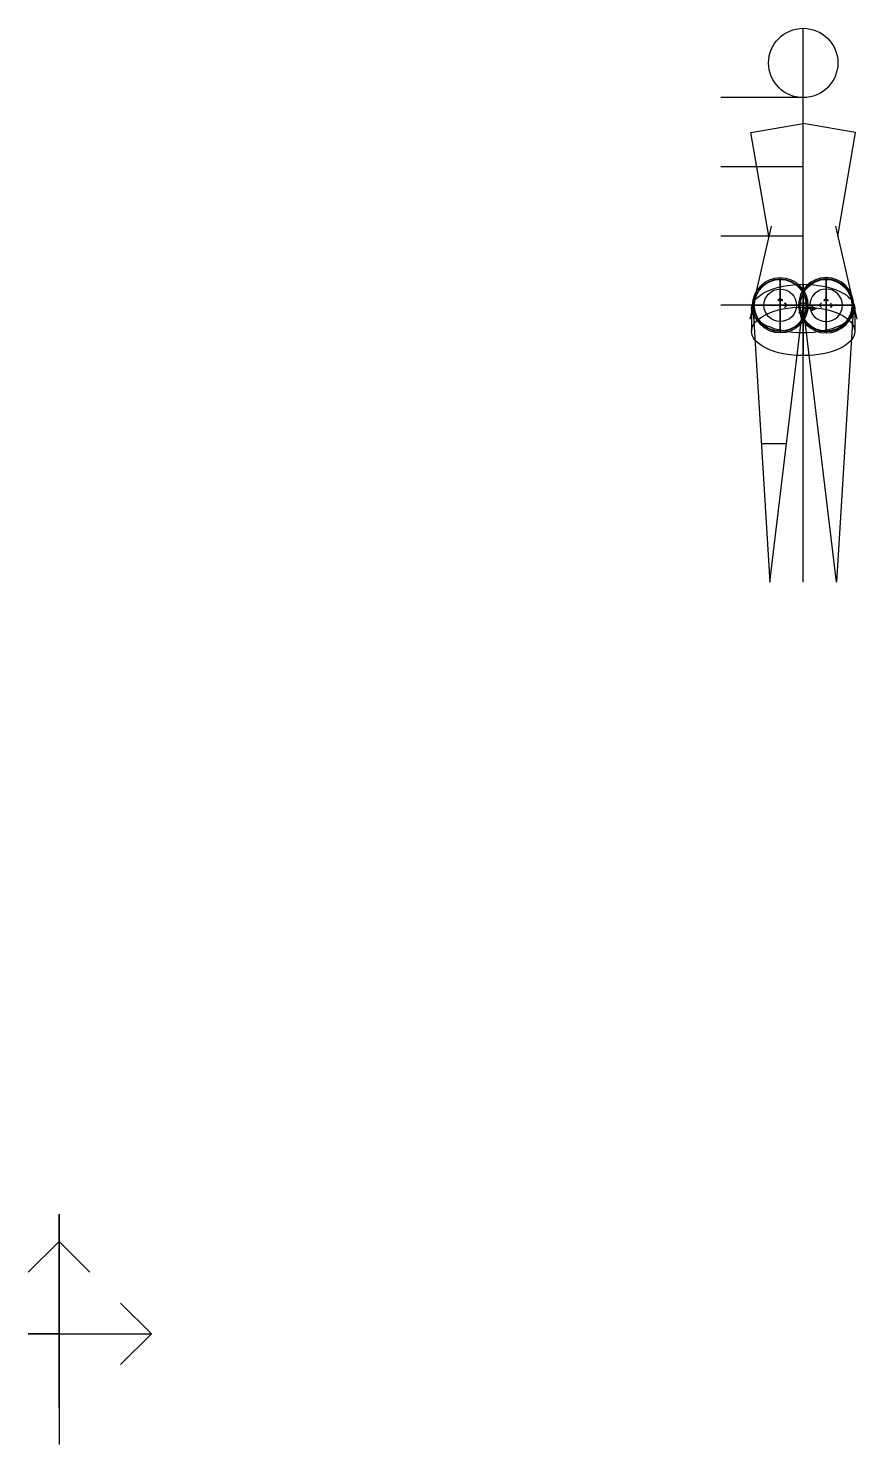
# Model space of a CAD drawing. Header units: millimetres. Extents: x -2.1 to 0.14, y -3.16 to 0.67.
import ezdxf

# ---------------------------------------------------------------- set-up
doc = ezdxf.new("R2010")
doc.units = ezdxf.units.MM
doc.layers.add('3D', color=7, linetype='Continuous')
doc.layers.add('vectors', color=7, linetype='Continuous')
doc.styles.get("Standard").update_dxf_attribs({"font": 'arial.ttf'})

# ---------------------------------------------------------------- blocks, each defined once
blk = doc.blocks.new('a-camera')
at = {"extrusion": (1, -6.12323e-17, 6.12323e-17)}
for q in [(0, 0.3003), (0, -0.3003)]:
    blk.add_line((0, 0, 1.4776), q, dxfattribs=at)
for points in [[(0.2, 1.6), (0.3239, 1.7239), (0.3239, 1.4761)], [(-0.2, 1.4776), (0.2, 1.4776), (0.2, 1.7224), (-0.2, 1.7224)]]:
    blk.add_lwpolyline(points, close=True, dxfattribs=at)
for centre in [(0.1, 1.8224), (-0.1, 1.8224)]:
    blk.add_circle(centre, 0.1, dxfattribs=at)
at = {"layer": 'vectors', "color": 3, "extrusion": (1.22465e-16, -4.74705e-15, -1), "elevation": 0}
blk.add_lwpolyline([(0, 0), (0, 0.25), (-0.0833, 0.1667), (0, 0.25), (0.0833, 0.1667)], dxfattribs=at)
at = {"layer": 'vectors', "color": 1, "extrusion": (0, -1.22465e-16, -1)}
blk.add_lwpolyline([(0, 0), (-0.25, 0), (-0.1667, -0.0833), (-0.25, 0), (-0.1667, 0.0833)], dxfattribs=at)
at = {"layer": 'vectors', "color": 5, "extrusion": (0, -1, 6.12323e-17)}
blk.add_lwpolyline([(0, 0), (0, 0.25), (-0.0833, 0.1667), (0, 0.25), (0.0833, 0.1667)], dxfattribs=at)
at = {"flags": 1}
blk.add_attdef('LIGHT-INT', (0.394, -0.0208), '', height=0.2, dxfattribs=at)
blk = doc.blocks.new('a-sphere')
blk.add_circle((0, 0), 1)
at = {"layer": '3D'}
blk.add_line((0, 0), (0, 0, 2), dxfattribs=at)
for centre, radius in [((0, 0, 0.691), 0.951), ((0, 0, 1.309), 0.951), ((0, 0, 0.191), 0.588), ((0, 0, 1.809), 0.588)]:
    blk.add_circle(centre, radius, dxfattribs=at)
at = {"layer": '3D', "extrusion": (1, 0, 0)}
blk.add_arc((0, 1), 1, 270, 90, dxfattribs=at)
at = {"layer": '3D', "extrusion": (0, 1, 0)}
blk.add_arc((0, 1), 1, 270, 90, dxfattribs=at)
at = {"layer": '3D', "extrusion": (-1, 0, 0)}
blk.add_arc((0, 1), 1, 270, 90, dxfattribs=at)
at = {"layer": '3D', "extrusion": (0, -1, 0)}
blk.add_arc((0, 1), 1, 270, 90, dxfattribs=at)
at = {"layer": 'vectors', "color": 3, "extrusion": (1.22465e-16, -4.74705e-15, -1)}
blk.add_lwpolyline([(0, 0), (0, 0.25), (-0.083, 0.167), (0, 0.25), (0.083, 0.167)], dxfattribs=at)
at = {"layer": 'vectors', "color": 5, "extrusion": (0, -1, 6.12323e-17)}
blk.add_lwpolyline([(0, 0), (0, 0.25), (-0.083, 0.167), (0, 0.25), (0.083, 0.167)], dxfattribs=at)
at = {"layer": 'vectors', "color": 1, "extrusion": (0, -1.22465e-16, -1)}
blk.add_lwpolyline([(0, 0), (-0.25, 0), (-0.167, -0.083), (-0.25, 0), (-0.167, 0.083)], dxfattribs=at)
at = {"flags": 1}
for tag, p in [('MATERIAL', (0.853, 0.957)), ('ID', (0.853, 1.257)), ('PHI-LENGTH', (0.853, 0.657)), ('PHI-START', (0.853, 0.357)), ('SEGMENTS-HEIGHT', (0.853, 0.057)), ('THETA-LENGTH', (0.853, -0.543)), ('SEGMENTS-WIDTH', (0.853, -0.243)), ('THETA-START', (0.853, -0.843))]:
    blk.add_attdef(tag, p, '', height=0.2, dxfattribs=at)
blk = doc.blocks.new('a-cylinder')
blk.add_circle((0, 0), 1)
at = {"layer": '3D'}
for p, q in [((0, 1), (0, 1, 1)), ((-1, 0), (-1, 0, 1)), ((0, 0), (0, 0, 1)), ((1, 0), (1, 0, 1)), ((0, -1), (0, -1, 1))]:
    blk.add_line(p, q, dxfattribs=at)
blk.add_circle((0, 0, 1), 1, dxfattribs=at)
at = {"layer": 'vectors', "color": 3, "extrusion": (1.22465e-16, -4.74705e-15, -1), "elevation": 0}
blk.add_lwpolyline([(0, 0), (0, 0.25), (-0.083, 0.167), (0, 0.25), (0.083, 0.167)], dxfattribs=at)
at = {"layer": 'vectors', "color": 1, "extrusion": (0, -1.22465e-16, -1)}
blk.add_lwpolyline([(0, 0), (-0.25, 0), (-0.167, -0.083), (-0.25, 0), (-0.167, 0.083)], dxfattribs=at)
at = {"layer": 'vectors', "color": 5, "extrusion": (0, -1, 6.12323e-17), "elevation": 0}
blk.add_lwpolyline([(0, 0), (0, 0.25), (-0.083, 0.167), (0, 0.25), (0.083, 0.167)], dxfattribs=at)
at = {"flags": 1}
for tag, p in [('ID', (0.756, 0.953)), ('MATERIAL', (0.756, 0.653)), ('OPEN-ENDED', (0.756, 0.353)), ('RADIUS-BOTTOM', (0.756, 0.053)), ('RADIUS-TOP', (0.756, -0.247)), ('SEGMENTS-RADIAL', (0.756, -0.547)), ('THETA-LENGTH', (0.756, -0.847)), ('THETA-START', (0.756, -1.147))]:
    blk.add_attdef(tag, p, '', height=0.2, dxfattribs=at)

msp = doc.modelspace()

# ---------------------------------------------------------------- linework, layer by layer
for p, q in [((-0.0051, -0.8283), (-0.0051, 0.6717)), ((-0.0051, 0.2967), (-0.0051, 0.6717)), ((-0.0051, 0.4842), (-0.2281, 0.4842)), ((-0.1471, 0.3898), (-0.0051, 0.4139)), ((-0.0985, 0.1092), (-0.1471, 0.3898)), ((0.1368, 0.3898), (-0.0051, 0.4139)), ((0.0882, 0.1092), (0.1368, 0.3898)), ((-0.0051, 0.2967), (-0.2281, 0.2967)), ((-0.0924, 0.1359), (-0.15, -0.116)), ((0.0821, 0.1359), (0.1397, -0.116)), ((-0.0051, 0.1092), (-0.2281, 0.1092)), ((-0.0051, -0.0783), (-0.2281, -0.0783)), ((-0.1414, -0.0783), (-0.0956, -0.8283)), ((-0.0956, -0.8283), (-0.0051, -0.0783)), ((0.0853, -0.8283), (-0.0051, -0.0783)), ((0.1311, -0.0783), (0.0853, -0.8283)), ((-0.0504, -0.4533), (-0.1185, -0.4533))]:
    msp.add_line(p, q)
msp.add_circle((-0.0051, 0.5779), 0.0938)

# ---------------------------------------------------------------- block references
at = {"extrusion": (0.000107733, -0.342506, 0.939516), "xscale": 0.14, "yscale": 0.07, "zscale": 0.18, "rotation": 359.9819780399109}
msp.add_blockref('a-cylinder', (-0.0052, -0.0575, 0.0969), dxfattribs=at)
for name, p, xscale, yscale, zscale in [('a-sphere', (-0.0673, -0.0783), 0.075, 0.075, 0.075), ('a-cylinder', (-0.0673, -0.0783, -0.3004), 0.07, 0.07, 0.3754), ('a-sphere', (0.057, -0.0783), -0.075, 0.075, 0.075), ('a-cylinder', (0.057, -0.0783, -0.3004), 0.07, 0.07, 0.3754)]:
    msp.add_blockref(name, p, dxfattribs=dict(xscale=xscale, yscale=yscale, zscale=zscale))
msp.add_blockref('a-camera', (-2.0211, -2.8633))

doc.saveas('drawing.dxf')
